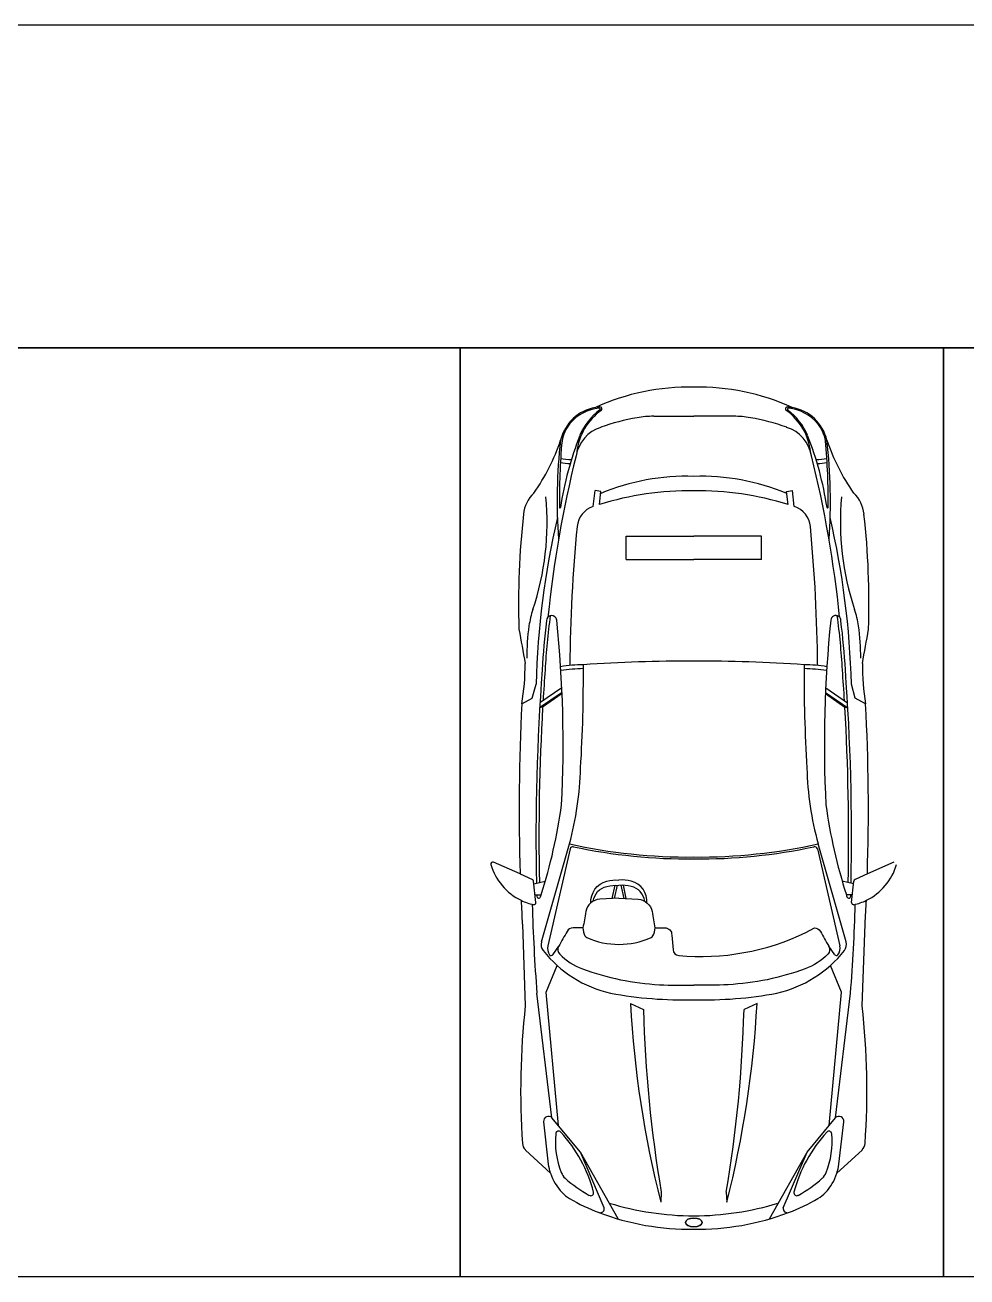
# Model space of a CAD drawing. Header units: inches. Extents: x 484217 to 497210, y -26946 to -21493.
# Drawn here: x 491280.5 to 491476, y -23267.5 to -23007.7 of the extents above; entities that cross this region are included whole.
import ezdxf

# ---------------------------------------------------------------- set-up
doc = ezdxf.new("R2010")
doc.units = ezdxf.units.IN
doc.header["$LTSCALE"] = 20
doc.header["$MEASUREMENT"] = 0
doc.layers.add('ceco.net 217 Nissan Z350 - top', color=145, linetype='Continuous')
doc.layers.add('Parking', color=7, linetype='Continuous')

msp = doc.modelspace()

# ---------------------------------------------------------------- linework, layer by layer
at = {"layer": 'ceco.net 217 Nissan Z350 - top'}
for p, q in [((491410.99, -23088.94), (491419.3, -23088.94)), ((491427.61, -23088.94), (491419.3, -23088.94)), ((491398.45, -23107.66), (491398.84, -23104.37)), ((491400.05, -23104.52), (491398.84, -23104.37)), ((491399.72, -23107.24), (491400.05, -23104.52)), ((491438.56, -23104.52), (491439.77, -23104.37)), ((491438.88, -23107.24), (491438.56, -23104.52)), ((491440.16, -23107.66), (491439.77, -23104.37)), ((491405.28, -23118.68), (491405.28, -23113.8)), ((491405.28, -23113.8), (491419.3, -23113.8)), ((491433.33, -23113.8), (491419.3, -23113.8)), ((491433.33, -23118.68), (491433.33, -23113.8)), ((491405.28, -23118.68), (491419.3, -23118.68)), ((491433.33, -23118.68), (491419.3, -23118.68)), ((491391.93, -23145.27), (491387.38, -23148.41)), ((491446.68, -23145.27), (491451.23, -23148.41)), ((491391.97, -23146.23), (491387.32, -23149.44)), ((491391.98, -23146.5), (491387.94, -23149.3)), ((491446.62, -23146.5), (491450.67, -23149.3)), ((491446.63, -23146.23), (491451.29, -23149.44)), ((491387.94, -23149.3), (491387.32, -23149.44)), ((491450.67, -23149.3), (491451.29, -23149.44)), ((491387.68, -23198), (491393.51, -23177.64)), ((491393.64, -23178.73), (491389, -23198.81)), ((491444.96, -23178.73), (491449.61, -23198.81)), ((491450.93, -23198), (491445.1, -23177.64)), ((491383.28, -23183.92), (491377.77, -23181.47)), ((491460.84, -23181.47), (491455.33, -23183.92)), ((491383.28, -23183.92), (491385.83, -23185.05)), ((491455.33, -23183.92), (491452.77, -23185.05)), ((491386.55, -23189.85), (491386.07, -23185.38)), ((491386.13, -23185.97), (491388.5, -23185.38)), ((491402.94, -23186.26), (491402.32, -23189.04)), ((491403.4, -23186.26), (491402.79, -23189.01)), ((491404.15, -23186.26), (491404.76, -23189.01)), ((491404.62, -23186.26), (491405.23, -23189.04)), ((491452.47, -23185.97), (491450.1, -23185.38)), ((491452.06, -23189.85), (491452.53, -23185.38)), ((491386.38, -23188.24), (491387.64, -23188.23)), ((491452.23, -23188.24), (491450.97, -23188.23)), ((491383.73, -23194.35), (491383.73, -23194.35)), ((491383.73, -23194.35), (491384.34, -23211.31)), ((491454.27, -23211.31), (491454.87, -23194.35)), ((491454.87, -23194.35), (491454.87, -23194.35)), ((491390.05, -23200.68), (491391.28, -23198.91)), ((491448.56, -23200.68), (491447.32, -23198.91)), ((491388.64, -23208.44), (491390.94, -23202.91)), ((491449.96, -23208.44), (491447.66, -23202.91)), ((491389.87, -23234.49), (491386.76, -23208.64)), ((491391.24, -23236.14), (491388.64, -23208.44)), ((491447.37, -23236.14), (491449.96, -23208.44)), ((491448.74, -23234.49), (491451.84, -23208.64)), ((491406.16, -23210.79), (491408.87, -23212.05)), ((491432.45, -23210.79), (491429.73, -23212.05)), ((491389.19, -23244.14), (491388.16, -23235.32)), ((491395.8, -23241.65), (491389.87, -23234.49)), ((491442.81, -23241.65), (491448.74, -23234.49)), ((491449.42, -23244.14), (491450.45, -23235.32)), ((491384.38, -23241.2), (491389.59, -23246.01)), ((491400.72, -23253.21), (491395.8, -23241.65)), ((491403.61, -23255.51), (491395.8, -23241.65)), ((491434.99, -23255.51), (491442.81, -23241.65)), ((491437.89, -23253.21), (491442.81, -23241.65)), ((491449.01, -23246.01), (491454.22, -23241.2)), ((491412.55, -23249.95), (491412.44, -23252.04)), ((491426.05, -23249.95), (491426.16, -23252.04))]:
    msp.add_line(p, q, dxfattribs=at)
for points in [[(491438.78, -23086.99, -0.025591), (491439.7, -23087.1, -0.019947)], [(491397.96, -23189.98, -0.358011), (491401.25, -23185.39, -0.087142), (491403.78, -23185.17)], [(491398.43, -23189.56, -0.316561), (491401.25, -23186.51, -0.087142), (491403.78, -23186.29)], [(491409.59, -23189.98, 0.358011), (491406.31, -23185.39, 0.087142), (491403.78, -23185.17)], [(491409.13, -23189.56, 0.316561), (491406.31, -23186.51, 0.087142), (491403.78, -23186.29)], [(491403.78, -23188.96), (491399.78, -23189.17, 0.352581), (491396.91, -23191.73, -0.008047), (491396.3, -23195.11), (491394.25, -23195.11, 0.270521), (491393.02, -23195.83, -0.000614), (491391.28, -23198.91, 0.331797), (491391.49, -23200.55, 0.11427), (491396.2, -23203.62, 0.074246), (491412.18, -23206.9, 0.021686), (491419.3, -23206.98, 0.021686)], [(491403.78, -23188.96), (491407.77, -23189.17, -0.352581), (491410.64, -23191.73, 0.008047), (491411.25, -23195.11), (491413.3, -23195.11)], [(491413.3, -23195.11, -0.460181), (491414.72, -23196.6), (491415, -23199.66, 0.361883), (491416.18, -23200.84, 0.136022), (491442.58, -23196.06, 0.015575)], [(491442.58, -23196.06), (491444.35, -23195.11, -0.270521), (491445.58, -23195.83, 0.000614), (491447.32, -23198.91, -0.331797), (491447.12, -23200.55, -0.11427), (491442.41, -23203.62, -0.074246), (491426.43, -23206.9, -0.021686), (491419.3, -23206.98)], [(491389.59, -23246.01, -0.046528), (491389.19, -23244.14)]]:
    msp.add_lwpolyline(points, format="xyb", dxfattribs=at)
for points in [[(491383.63, -23148.6), (491385.79, -23147.46), (491386.6, -23144.56)], [(491454.97, -23148.6), (491452.81, -23147.46), (491452.01, -23144.56)]]:
    msp.add_lwpolyline(points, dxfattribs=at)
for centre, radius, start, end in [((491418.28, -23129.62), 46.73, 88.7466, 114.4933), ((491420.32, -23129.62), 46.73, 65.5067, 91.2534), ((491400.47, -23096.03), 9.06, 99.9041, 166.3752), ((491400.59, -23096.41), 9.2, 95.9051, 139.5878), ((491407.18, -23097.65), 12.2, 125.5257, 173.823), ((491407.9, -23098.2), 13.33, 127.4553, 156.508), ((491400.47, -23096.03), 9.06, 94.0403, 99.9041), ((491399.67, -23087.46), 0.203, 307.4553, 95.9051), ((491399.86, -23087.39), 0.407, 305.5257, 94.0403), ((491438.75, -23087.39), 0.407, 85.9597, 234.4743), ((491431.42, -23097.65), 12.2, 6.177, 54.4743), ((491438.94, -23087.46), 0.203, 84.0949, 232.5447), ((491430.71, -23098.2), 13.33, 23.492, 52.5447), ((491438.01, -23096.41), 9.2, 40.4122, 84.0949), ((491438.14, -23096.03), 9.06, 13.6248, 80.0959), ((491399.93, -23095.47), 8.09, 141.6225, 169.9734), ((491415.02, -23132.74), 44.14, 99.7499, 109.876), ((491410.99, -23109.27), 20.33, 90, 99.7499), ((491427.61, -23109.27), 20.33, 80.2501, 90), ((491423.58, -23132.74), 44.14, 70.124, 80.2501), ((491438.68, -23095.47), 8.09, 10.0266, 38.3775), ((491460.33, -23118.33), 69.48, 158.5248, 171.3592), ((491402.27, -23098.39), 7.5, 107.4846, 170.5223), ((491436.33, -23098.39), 7.5, 9.4777, 72.5154), ((491378.27, -23118.33), 69.48, 8.6408, 21.4752), ((491351.97, -23080.77), 41.8, 324.7755, 341.7013), ((491502.42, -23106.45), 111.47, 173.5323, 184.1267), ((491518.03, -23105.77), 126.61, 174.694, 180.9527), ((491320.58, -23105.77), 126.61, 359.0473, 5.306), ((491336.19, -23106.45), 111.47, 355.8733, 6.4677), ((491486.63, -23080.77), 41.8, 198.2987, 215.2245), ((491626.75, -23154.82), 238.94, 166.0343, 174.1895), ((491394.75, -23081.02), 17.76, 259.8693, 266.5027), ((491394.75, -23081.02), 16.94, 259.5486, 267.1496), ((491211.86, -23154.82), 238.94, 5.8105, 13.9657), ((491443.85, -23081.02), 16.94, 272.8504, 280.4514), ((491443.85, -23081.02), 17.76, 273.4973, 280.1307), ((491417.91, -23148.25), 46.87, 88.3019, 112.4712), ((491420.69, -23148.25), 46.87, 67.5288, 91.6981), ((491390.87, -23109.92), 6.93, 133.2966, 174.4955), ((491331.93, -23110.96), 56.94, 341.493, 5.3704), ((491418.45, -23167.66), 63.25, 89.2268, 107.2211), ((491420.16, -23167.66), 63.25, 72.7789, 90.7732), ((491506.67, -23110.96), 56.94, 174.6296, 198.507), ((491447.74, -23109.92), 6.93, 5.5045, 46.7034), ((491391.54, -23107.87), 0.102, 180.9527, 351.3592), ((491399.95, -23112.3), 4.88, 108.4757, 174.5355), ((491418.45, -23167.66), 63.25, 108.4365, 108.4757), ((491420.16, -23167.66), 63.25, 71.5243, 71.5635), ((491438.65, -23112.3), 4.88, 5.4645, 71.5243), ((491447.07, -23107.87), 0.102, 188.6408, 359.0473), ((491548.43, -23127.71), 165.49, 173.5977, 181.8724), ((491557.6, -23148.77), 171.05, 166.8904, 178.5895), ((491281.01, -23148.77), 171.05, 1.4105, 13.1096), ((491290.17, -23127.71), 165.49, 358.1276, 6.4023), ((491729.15, -23143.79), 335.58, 174.5355, 179.4658), ((491109.45, -23143.79), 335.58, 0.5342, 5.4645), ((491405.2, -23135.49), 20.33, 161.493, 171.3658), ((491433.4, -23135.49), 20.33, 8.6342, 18.507), ((491424.01, -23138.34), 39.35, 171.3658, 181.1753), ((491534.28, -23149.8), 146.67, 172.7976, 176.78), ((491534.89, -23149.8), 146.67, 172.3693, 176.78), ((491389.81, -23131.33), 1.05, 4.2807, 184.2807), ((491144.64, -23156.92), 247.56, 357.0673, 5.9516), ((491693.97, -23156.92), 247.56, 174.0484, 182.9327), ((491448.79, -23131.33), 1.05, 355.7193, 175.7193), ((491303.72, -23149.8), 146.67, 3.22, 7.6307), ((491304.33, -23149.8), 146.67, 3.22, 7.2024), ((491414.6, -23138.34), 39.35, 358.8247, 8.6342), ((493407.31, -22771.12), 2056.39, 190.13882, 190.34053), ((489430.65, -22771), 2057.05, 349.65951, 349.86115), ((491333.78, -23140.33), 50.53, 350.578, 0.0994), ((491416.88, -23426.38), 286.61, 89.5164, 94.0995), ((491421.72, -23426.38), 286.61, 85.9005, 90.4836), ((491504.82, -23140.33), 50.53, 179.9006, 189.422), ((491857.14, -23176.29), 470.58, 175.7675, 181.1621), ((491857.75, -23176.29), 470.58, 175.7675, 176.5495), ((491396.77, -23172.62), 32.12, 90.6726, 99.1168), ((491396.77, -23172.62), 31.31, 90.6802, 99.2602), ((491085.58, -23142.97), 310.82, 356.5007, 0.4537), ((491753.02, -23142.97), 310.82, 179.5463, 183.4993), ((491441.83, -23172.62), 31.31, 80.7398, 89.3198), ((491441.83, -23172.62), 32.12, 80.8832, 89.3274), ((490980.86, -23176.29), 470.58, 3.4505, 4.2325), ((490981.47, -23176.29), 470.58, 358.8379, 4.2325), ((491809.06, -23170.56), 426, 177.0446, 181.7963), ((491857.75, -23176.29), 470.58, 176.711, 181.1438), ((490980.86, -23176.29), 470.58, 358.8562, 3.289), ((491029.54, -23170.56), 426, 358.2037, 2.9554), ((491328.11, -23159.98), 67.74, 344.884, 358.3444), ((491510.49, -23159.98), 67.74, 181.6556, 195.116), ((491280.15, -23153.97), 112.82, 342.3221, 352.0432), ((491558.46, -23153.97), 112.82, 187.9568, 197.6779), ((491418.33, -23065.51), 114.89, 257.5192, 270.486), ((491394.23, -23178.87), 0.61, 77.9589, 166.9841), ((491418.33, -23065.91), 114.89, 257.9589, 270.486), ((491420.28, -23065.51), 114.89, 269.514, 282.4808), ((491420.28, -23065.91), 114.89, 269.514, 282.0411), ((491444.37, -23178.87), 0.61, 13.0159, 102.0411), ((491377.6, -23181.84), 0.407, 66.0281, 196.2112), ((491388.71, -23178.61), 11.98, 196.2112, 244.1117), ((491449.89, -23178.61), 11.98, 295.8883, 343.7888), ((491385.67, -23185.42), 0.407, 6.0515, 66.0281), ((491452.94, -23185.42), 0.407, 113.9719, 173.9485), ((491388.71, -23178.61), 11.98, 244.1117, 257.1585), ((491809.06, -23170.56), 426, 182.532, 183.201), ((491857.14, -23176.29), 470.58, 181.4548, 181.4893), ((491387.12, -23188.51), 0.407, 181.4893, 342.1051), ((491280.15, -23153.97), 112.82, 342.1051, 342.3221), ((491558.46, -23153.97), 112.82, 197.6779, 197.8949), ((491451.49, -23188.51), 0.407, 197.8949, 358.5107), ((490981.47, -23176.29), 470.58, 358.5107, 358.5452), ((491449.89, -23178.61), 11.98, 282.8415, 295.8883), ((491029.54, -23170.56), 426, 356.799, 357.468), ((491749.51, -23180.2), 363.87, 181.5779, 184.4821), ((491386.14, -23189.89), 0.407, 257.1585, 6.0515), ((491089.09, -23180.2), 363.87, 355.5179, 358.4221), ((491452.46, -23189.89), 0.407, 173.9485, 282.8415), ((491399.78, -23195.11), 3.48, 180, 208.5339), ((491397.44, -23196.39), 0.813, 208.5339, 246.162), ((491403.78, -23182.03), 16.5, 246.162, 293.838), ((491410.12, -23196.39), 0.813, 293.838, 331.4661), ((491407.78, -23195.11), 3.48, 331.4661, 0), ((491389.63, -23198.56), 2.03, 164.0101, 218.3433), ((491407.54, -23184.39), 24.87, 218.3433, 257.2458), ((491391.23, -23199.33), 2.29, 166.9841, 216.4286), ((491431.06, -23184.39), 24.87, 282.7542, 321.6567), ((491447.38, -23199.33), 2.29, 323.5714, 13.0159), ((491448.97, -23198.56), 2.03, 321.6567, 15.9899), ((491389.71, -23200.44), 0.407, 216.4286, 325.1391), ((491448.89, -23200.44), 0.407, 214.8609, 323.5714), ((491416.99, -23129.29), 80.75, 259.34, 271.642), ((491421.62, -23129.29), 80.75, 268.358, 280.66), ((491545.55, -23228.99), 162.17, 173.7429, 183.8369), ((491621.25, -23199.11), 215.41, 183.1086, 194.2224), ((491677.53, -23205.1), 268.75, 181.4821, 189.6074), ((491161.07, -23205.1), 268.75, 350.3926, 358.5179), ((491217.35, -23199.11), 215.41, 345.7776, 356.8914), ((491293.06, -23228.99), 162.17, 356.1631, 6.2571), ((491389.17, -23235.23), 1.02, 46.6747, 185.0064), ((491449.43, -23235.23), 1.02, 354.9936, 133.3253), ((491408.33, -23239.41), 17.75, 174.9509, 201.4207), ((491391.26, -23237.9), 0.61, 42.5307, 174.9509), ((491369.89, -23257.51), 29.61, 14.8524, 42.5307), ((491468.71, -23257.51), 29.61, 137.4693, 165.1476), ((491430.27, -23239.41), 17.75, 338.5793, 5.0491), ((491447.35, -23237.9), 0.61, 5.0491, 137.4693), ((491385.76, -23239.7), 2.03, 183.8369, 227.2292), ((491452.84, -23239.7), 2.03, 312.7708, 356.1631), ((491439.19, -23242.91), 10.3, 342.4749, 353.1305), ((491399.42, -23242.91), 10.3, 197.5251, 223.6542), ((491394.65, -23244.78), 3.05, 201.4207, 228.3489), ((491443.96, -23244.78), 3.05, 311.6511, 338.5793), ((491439.19, -23242.91), 10.3, 316.3458, 342.4749), ((491411.14, -23226.24), 27.87, 228.3489, 240.9818), ((491427.46, -23226.24), 27.87, 299.0182, 311.6511), ((491397.26, -23244.97), 7.32, 223.6542, 239.3683), ((491412.22, -23219.71), 36.68, 239.3683, 249.9403), ((491397.92, -23250.07), 0.61, 240.9818, 14.8524), ((491426.39, -23219.71), 36.68, 290.0597, 300.6317), ((491440.69, -23250.07), 0.61, 165.1476, 299.0182), ((491441.35, -23244.97), 7.32, 300.6317, 316.3458), ((491399.93, -23253.4), 0.813, 248.9914, 13.5083), ((491418.29, -23205.58), 52.04, 248.9914, 271.1113), ((491419.93, -23191.48), 63.41, 253.3447, 269.432), ((491418.67, -23191.48), 63.41, 270.568, 286.6553), ((491420.31, -23205.58), 52.04, 268.8887, 291.0086), ((491438.68, -23253.4), 0.813, 166.4917, 291.0086)]:
    msp.add_arc(centre, radius, start, end, dxfattribs=at)
at = {"layer": 'ceco.net 217 Nissan Z350 - top', "extrusion": (0, 0, -1)}
msp.add_ellipse((491419.3, -23256.22), major_axis=(-1.74, 0), ratio=0.521468, dxfattribs=at)
at = {"layer": 'ceco.net 217 Nissan Z350 - top'}
msp.add_ellipse((491419.3, -23256.22), major_axis=(1.74, 0), ratio=0.521468, dxfattribs=at)
at = {"layer": 'Parking'}
for p, q in [((493725.12, -23007.75), (490922.2, -23007.75)), ((491270.51, -23074.75), (491370.81, -23074.75)), ((491370.81, -23074.75), (491270.51, -23074.75)), ((491370.81, -23074.75), (491370.81, -23267.55)), ((491370.81, -23267.55), (491370.81, -23074.75)), ((491370.81, -23074.75), (491471.11, -23074.75)), ((491370.81, -23074.75), (491370.81, -23267.55)), ((491471.11, -23074.75), (491370.81, -23074.75)), ((491471.11, -23074.75), (491471.11, -23267.55)), ((491471.11, -23267.55), (491471.11, -23074.75)), ((491471.11, -23074.75), (491571.41, -23074.75)), ((491471.11, -23074.75), (491471.11, -23267.55)), ((491571.41, -23074.75), (491471.11, -23074.75)), ((491370.81, -23267.55), (491270.51, -23267.55)), ((491471.11, -23267.55), (491370.81, -23267.55)), ((491571.41, -23267.55), (491471.11, -23267.55))]:
    msp.add_line(p, q, dxfattribs=at)

doc.saveas('drawing.dxf')
